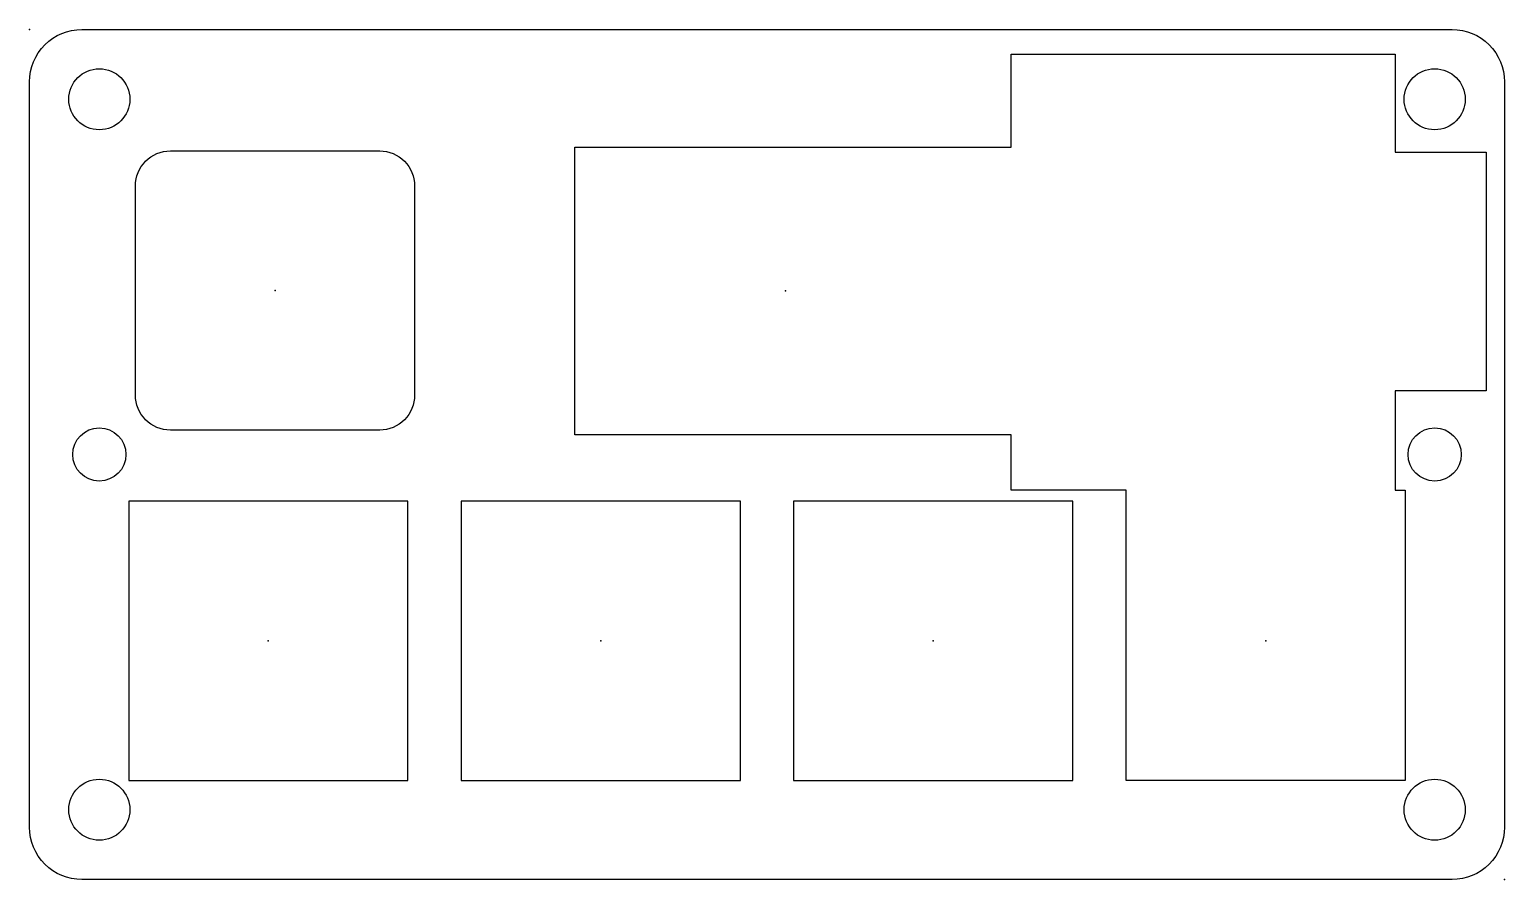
# Model space of a CAD drawing. Header units: millimetres. Extents: x -42.3 to 42.3, y -24.4 to 24.4.
import ezdxf

# ---------------------------------------------------------------- set-up
doc = ezdxf.new("R2010")
doc.units = ezdxf.units.MM
doc.layers.get('0').update_dxf_attribs({"linetype": 'CONTINUOUS'})

msp = doc.modelspace()

# ---------------------------------------------------------------- linework, layer by layer
for points in [[(-39.26, 24.368), (39.26, 24.368, -0.414214), (42.26, 21.368), (42.26, -21.368, -0.414214), (39.26, -24.368), (-39.26, -24.368, -0.414214), (-42.26, -21.368), (-42.26, 21.368, -0.414214)], [(-22.19, 1.404), (-34.19, 1.404, -0.414214), (-36.19, 3.404), (-36.19, 15.404, -0.414214), (-34.19, 17.404), (-22.19, 17.404, -0.414214), (-20.19, 15.404), (-20.19, 3.404, -0.414214)]]:
    msp.add_lwpolyline(points, format="xyb", close=True)
for points in [[(14, 22.957), (36, 22.957), (36, 17.341), (41.21, 17.341), (41.21, 3.65), (36, 3.65), (36, -2.043), (36.575, -2.043), (36.575, -2.683), (36.575, -18.683), (20.575, -18.683), (20.575, -2.683), (20.575, -2.043), (17.525, -2.043), (14, -2.043), (14, 1.127), (-11.016, 1.127), (-11.016, 17.627), (14, 17.627)], [(-36.575, -18.683), (-20.575, -18.683), (-20.575, -2.683), (-36.575, -2.683)], [(-17.525, -18.683), (-1.525, -18.683), (-1.525, -2.683), (-17.525, -2.683)], [(1.525, -18.683), (17.525, -18.683), (17.525, -2.683), (1.525, -2.683)]]:
    msp.add_lwpolyline(points, close=True)
for centre, radius in [((-38.26, 20.368), 1.75), ((38.26, 20.368), 1.75), ((-38.26, 0.001), 1.525), ((38.26, 0.001), 1.525), ((-38.26, -20.367), 1.75), ((38.26, -20.367), 1.75)]:
    msp.add_circle(centre, radius)
for p in [(-42.26, 24.368), (-28.19, 9.404), (-28.19, 9.404), (-28.19, 9.404), (-28.19, 9.404), (1.065, 9.377), (-28.575, -10.683), (-28.575, -10.683), (-9.525, -10.683), (-9.525, -10.683), (9.525, -10.683), (9.525, -10.683), (28.575, -10.683), (28.575, -10.683), (42.26, -24.368)]:
    msp.add_point(p)

doc.saveas('drawing.dxf')
